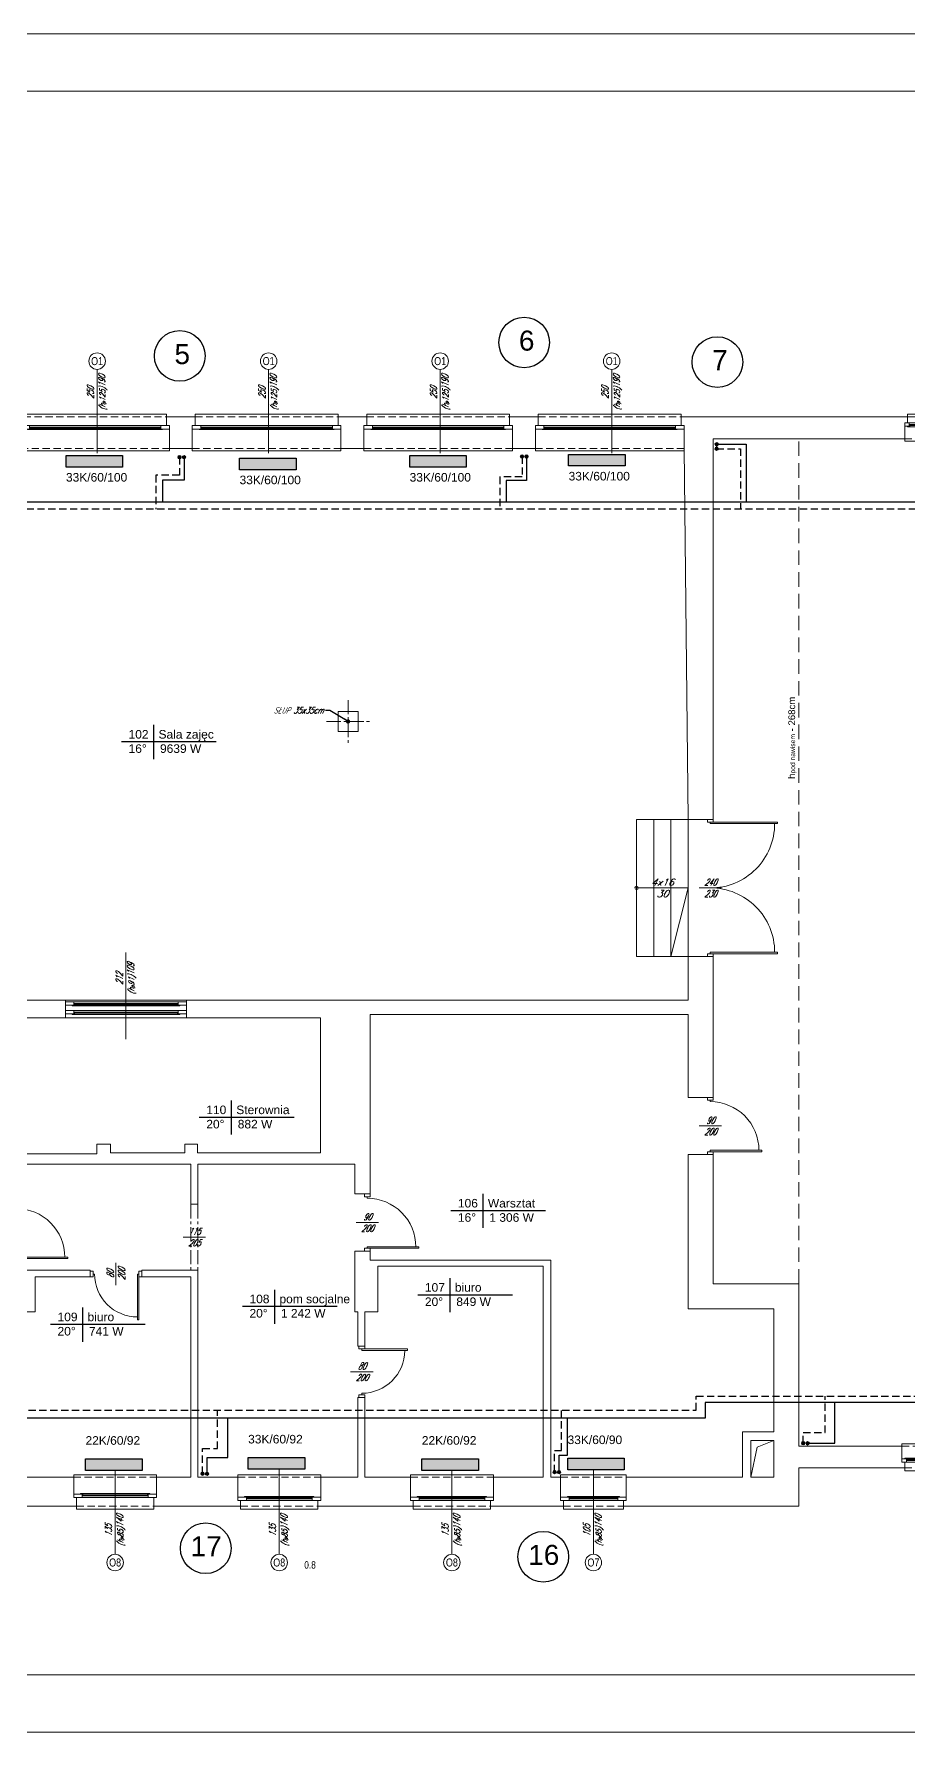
# Model space of a CAD drawing. Header units: centimetres. Extents: x 7465 to 14095, y 337 to 3307.
# Drawn here: x 9607 to 11136, y 337 to 3307 of the extents above; entities that cross this region are included whole.
import ezdxf

# ---------------------------------------------------------------- set-up
doc = ezdxf.new("R2010")
doc.units = ezdxf.units.CM
doc.header["$MEASUREMENT"] = 0
doc.linetypes.add('CENTER', pattern=[2, 1.25, -0.25, 0.25, -0.25])
doc.linetypes.add('DASHED', pattern=[19.05, 12.7, -6.35])
doc.layers.get('0').update_dxf_attribs({"color": 252, "lineweight": 5})
for name, color, linetype, lineweight in [('01_osie konstrukcyjne', 3, 'Continuous', 5), ('02_ściany', 253, 'Continuous', 15), ('03-01_okna', 253, 'Continuous', 9), ('03_drzwi', 253, 'Continuous', 9), ('04-2_nad', 251, 'DASHED', 5), ('05-03_opis', 253, 'Continuous', 5), ('06-2_nad', 252, 'CENTER', 5), ('07_przekrój', 254, 'Continuous', 15), ('[0.50]  grube', 253, 'Continuous', 13), ('[stand]  pomocnicze', 253, 'Continuous', 13), ('GRZEJNIKI NOWE', 7, 'Continuous', 25), ('inw03-02_schody', 253, 'Continuous', 5), ('OPISY DO CO', 7, 'Continuous', 25), ('OPISY GRZEJNIKÓW', 7, 'Continuous', 25), ('OPISY PIONOW', 7, 'Continuous', 25), ('Piony c.o.', 7, 'Continuous', 25), ('POZIOMY', 7, 'Continuous', 25)]:
    doc.layers.add(name, color=color, linetype=linetype, lineweight=lineweight)
doc.styles.add('ariel', font='arial.ttf', dxfattribs={"width": 0.8})
doc.styles.add('ariel_wym', font='simplex.shx', dxfattribs={"width": 0.65, "oblique": 25})
doc.dimstyles.new('ariel 50 wnętrze', dxfattribs={"dimscale": 0.75, "dimtxt": 15, "dimasz": 10, "dimexe": 10, "dimexo": 0, "dimgap": 5, "dimtad": 1, "dimdec": 1, "dimrnd": 0.5, "dimtxsty": 'ariel_wym', "dimblk": 'ARCHTICK', "dimcen": 2.5, "dimdle": 15, "dimazin": 0, "dimtfac": 1, "dimtdec": 1, "dimtix": 1, "dimtmove": 0, "dimatfit": 3, "dimldrblk": 'DOT', "dimfxl": 0, "dimarcsym": 0})

# ---------------------------------------------------------------- blocks, each defined once
blk = doc.blocks.new('okno 250')
at = {"linetype": 'Continuous', "lineweight": 0}
for p, q in [((5, 15), (5, 20)), ((5, 20), (255, 20)), ((245, 0), (15, 0)), ((255, 15), (255, 20)), ((15, -3), (245, -3)), ((16, -7), (16, -3)), ((16, -4.5), (244, -4.5)), ((16, -5), (244, -5)), ((244, -7), (244, -3)), ((0, -40), (0, -44)), ((0, -44), (260, -44)), ((260, -40), (260, -44))]:
    blk.add_line(p, q, dxfattribs=at)
at = {"linetype": 'DASHED'}
for p, q in [((5, 15), (255, 15)), ((0, -40), (260, -40))]:
    blk.add_line(p, q, dxfattribs=at)
at = {"linetype": 'Continuous', "lineweight": 0}
for points in [[(15, -6), (0, -6), (0, 0), (15, 0)], [(260, -6), (245, -6), (245, 0), (260, 0)]]:
    blk.add_lwpolyline(points, close=True, dxfattribs=at)
blk.add_lwpolyline([(12, -6), (12, -7), (248, -7), (248, -6)], dxfattribs=at)
at = {"layer": '05-03_opis', "lineweight": 0}
blk.add_line((133.5, -48.3), (133.5, 98.3), dxfattribs=at)
blk.add_circle((133.5, 112.7), 14.4, dxfattribs=at)
at = {"layer": '05-03_opis', "lineweight": 0, "insert": (133.5, 112.7), "char_height": 14, "width": 52.218, "attachment_point": 5, "style": 'ariel'}
blk.add_mtext('O1', dxfattribs=at)
at = {"layer": '05-03_opis', "lineweight": 0, "insert": (133.5, 57.6), "char_height": 12, "width": 52.218, "attachment_point": 5, "rotation": 90, "style": 'ariel_wym'}
blk.add_mtext('250\\P{\\H0.83333x;(h\\H0.6x;p\\H1.6667x;125)}190', dxfattribs=at)
blk = doc.blocks.new('okno 200')
at = {"linetype": 'Continuous', "lineweight": 0}
for p, q in [((-200, 0), (-200, 5)), ((-200, 5), (0, 5)), ((0, 0), (0, 5)), ((-3, -10), (-197, -10)), ((-197, -13), (-3, -13)), ((-196, -17), (-196, -13)), ((-196, -14.5), (-4, -14.5)), ((-196, -15), (-4, -15)), ((-4, -17), (-4, -13)), ((-205, -38), (-205, -42)), ((-205, -42), (5, -42)), ((5, -38), (5, -42))]:
    blk.add_line(p, q, dxfattribs=at)
at = {"linetype": 'DASHED'}
for p, q in [((-200, 0), (0, 0)), ((-205, -38), (5, -38))]:
    blk.add_line(p, q, dxfattribs=at)
at = {"linetype": 'Continuous', "lineweight": 0}
for points in [[(-197, -16), (-205, -16), (-205, -10), (-197, -10)], [(5, -16), (-3, -16), (-3, -10), (5, -10)]]:
    blk.add_lwpolyline(points, close=True, dxfattribs=at)
blk.add_lwpolyline([(-200, -16), (-200, -17), (0, -17), (0, -16)], dxfattribs=at)
blk = doc.blocks.new('*U2')
at = {"ltscale": 0.8}
blk.add_lwpolyline([(0.05, 0.45), (0.05, 0.5), (-0.05, 0.5), (-0.05, 0.45)], close=True, dxfattribs=at)
blk.add_lwpolyline([(0.85, -0.425, 0.414214), (0, 0.425), (0, 0.45)], format="xyb")
blk.add_lwpolyline([(0, -0.45), (0, -0.425), (0.9, -0.425), (0.9, -0.45), (0.05, -0.45), (-0.05, -0.45), (-0.05, -0.5), (0.05, -0.5), (0.05, -0.45)])
blk = doc.blocks.new('*U17')
blk.add_line((0, 0.375), (0, 0.4))
at = {"ltscale": 0.8}
blk.add_lwpolyline([(0.05, 0.4), (0.05, 0.45), (-0.05, 0.45), (-0.05, 0.4)], close=True, dxfattribs=at)
blk.add_lwpolyline([(0, -0.4), (0, -0.375), (0.8, -0.375), (0.8, -0.4), (0.05, -0.4), (-0.05, -0.4), (-0.05, -0.45), (0.05, -0.45), (0.05, -0.4)])
blk.add_arc((0, -0.375), 0.75, 0, 90)
blk = doc.blocks.new('*U18')
blk.add_line((0, -0.375), (0, -0.4))
blk.add_lwpolyline([(0, 0.4), (0, 0.375), (0.8, 0.375), (0.8, 0.4), (0.05, 0.4), (-0.05, 0.4), (-0.05, 0.45), (0.05, 0.45), (0.05, 0.4)])
at = {"ltscale": 0.8}
blk.add_lwpolyline([(0.05, -0.4), (0.05, -0.45), (-0.05, -0.45), (-0.05, -0.4)], close=True, dxfattribs=at)
blk.add_arc((0, 0.375), 0.75, 270, 360)
blk = doc.blocks.new('okno 200-2')
at = {"linetype": 'Continuous', "lineweight": 0}
for p, q in [((-210, 27), (0, 27)), ((-210, 23), (-210, 27)), ((-201, 2), (-201, -2)), ((-9, 2), (-9, -2)), ((0, 23), (0, 27)), ((-205, -15), (-205, -20)), ((-205, -20), (-5, -20)), ((-202, -2), (-8, -2)), ((-8, -5), (-202, -5)), ((-201, 0), (-9, 0)), ((-201, -0.5), (-9, -0.5)), ((-5, -15), (-5, -20))]:
    blk.add_line(p, q, dxfattribs=at)
at = {"linetype": 'DASHED'}
for p, q in [((-210, 23), (0, 23)), ((-205, -15), (-5, -15))]:
    blk.add_line(p, q, dxfattribs=at)
at = {"linetype": 'Continuous', "lineweight": 0}
for points in [[(-202, 1), (-210, 1), (-210, -5), (-202, -5)], [(0, 1), (-8, 1), (-8, -5), (0, -5)]]:
    blk.add_lwpolyline(points, close=True, dxfattribs=at)
blk.add_lwpolyline([(-205, 1), (-205, 2), (-5, 2), (-5, 1)], dxfattribs=at)
at = {"layer": '05-03_opis', "lineweight": 0}
blk.add_line((-105, 48.3), (-105, -98.3), dxfattribs=at)
blk.add_circle((-105, -112.7), 14.4, dxfattribs=at)
at = {"layer": '05-03_opis', "lineweight": 0, "insert": (-105, -57.6), "char_height": 12, "width": 57.447, "attachment_point": 5, "rotation": 90, "style": 'ariel_wym'}
blk.add_mtext('200\\P{\\H0.83333x;(h\\H0.6x;p\\H1.6667x;115)}250', dxfattribs=at)
at = {"layer": '05-03_opis', "lineweight": 0, "insert": (-105, -112.7), "char_height": 14, "width": 52.218, "attachment_point": 5, "style": 'ariel'}
blk.add_mtext('O6', dxfattribs=at)
blk = doc.blocks.new('_ArchTick')
at = {"color": 0, "linetype": 'ByBlock', "const_width": 0.15}
blk.add_lwpolyline([(-0.5, -0.5), (0.5, 0.5)], dxfattribs=at)
blk = doc.blocks.new('_Dot')
at = {"color": 0, "linetype": 'ByBlock', "lineweight": -2}
blk.add_line((-0.5, 0), (-1, 0), dxfattribs=at)
at = {"color": 0, "linetype": 'ByBlock', "const_width": 0.5}
blk.add_lwpolyline([(-0.25, 0, 1), (0.25, 0, 1)], format="xyb", close=True, dxfattribs=at)

msp = doc.modelspace()

# ---------------------------------------------------------------- hatches: boundary and pattern name
at = {"layer": '07_przekrój'}
h = msp.add_hatch(color=256, dxfattribs=at)
h.set_gradient(color1=(214, 41, 214), color2=(216, 49, 216), one_color=1, tint=0.52)
h.paths.add_polyline_path([(9663.1, 2569.5), (9761.9, 2569.5), (9761.9, 2549.2), (9663.1, 2549.2)])
h = msp.add_hatch(color=256, dxfattribs=at)
h.set_gradient(color1=(214, 41, 214), color2=(216, 49, 216), one_color=1, tint=0.52)
h.paths.add_polyline_path([(9966.6, 2565), (10065.5, 2565), (10065.5, 2544.7), (9966.6, 2544.7)])
h = msp.add_hatch(color=256, dxfattribs=at)
h.set_gradient(color1=(214, 41, 214), color2=(216, 49, 216), one_color=1, tint=0.52)
h.paths.add_polyline_path([(10264.2, 2569.5), (10363, 2569.5), (10363, 2549.2), (10264.2, 2549.2)])
h = msp.add_hatch(color=256, dxfattribs=at)
h.set_gradient(color1=(214, 41, 214), color2=(216, 49, 216), one_color=1, tint=0.52)
h.paths.add_polyline_path([(10542.1, 2571.5), (10641, 2571.5), (10641, 2551.2), (10542.1, 2551.2)])
h = msp.add_hatch(color=256, dxfattribs=at)
h.set_gradient(color1=(214, 41, 214), color2=(216, 49, 216), one_color=1, tint=0.52)
h.paths.add_polyline_path([(9697.2, 814.6), (9796.1, 814.6), (9796.1, 794.4), (9697.2, 794.4)])
h = msp.add_hatch(color=256, dxfattribs=at)
h.set_gradient(color1=(214, 41, 214), color2=(216, 49, 216), one_color=1, tint=0.52)
h.paths.add_polyline_path([(9981.6, 816.9), (10080.5, 816.9), (10080.5, 796.7), (9981.6, 796.7)])
h = msp.add_hatch(color=256, dxfattribs=at)
h.set_gradient(color1=(214, 41, 214), color2=(216, 49, 216), one_color=1, tint=0.52)
h.paths.add_polyline_path([(10285.4, 814.8), (10384.3, 814.8), (10384.3, 794.5), (10285.4, 794.5)])
h = msp.add_hatch(color=256, dxfattribs=at)
h.set_gradient(color1=(214, 41, 214), color2=(216, 49, 216), one_color=1, tint=0.52)
h.paths.add_polyline_path([(10540.4, 815.8), (10639.2, 815.8), (10639.2, 795.5), (10540.4, 795.5)])
at = {"layer": 'Piony c.o.', "lineweight": 20}
for color, points in [(5, [(10804, 2581.4, 1), (10797.8, 2581.4, 1)]), (256, [(10804.1, 2589.2, 1), (10798, 2589.2, 1)]), (5, [(9864.7, 2566.6, 1), (9858.6, 2566.6, 1)]), (256, [(9872.5, 2566.5, 1), (9866.4, 2566.5, 1)]), (5, [(10463.7, 2567.8, 1), (10457.6, 2567.8, 1)]), (256, [(10471.5, 2567.7, 1), (10465.4, 2567.7, 1)]), (5, [(10955.4, 842.1, 1), (10949.3, 842.1, 1)]), (256, [(10963.2, 841.9, 1), (10957.1, 841.9, 1)]), (5, [(9904.9, 788.7, 1), (9898.8, 788.7, 1)]), (256, [(9912.7, 788.6, 1), (9906.5, 788.6, 1)]), (5, [(10520.5, 791.6, 1), (10514.4, 791.6, 1)]), (256, [(10528.3, 791.5, 1), (10522.2, 791.5, 1)])]:
    msp.add_hatch(color=color, dxfattribs=at).paths.add_polyline_path(points)

# ---------------------------------------------------------------- linework, layer by layer
at = {"layer": '01_osie konstrukcyjne', "color": 0, "linetype": 'CENTER', "ltscale": 20}
for p, q in [((10156.3, 2141.9), (10156.3, 2066.9)), ((10118.8, 2104.4), (10193.8, 2104.4))]:
    msp.add_line(p, q, dxfattribs=at)
at = {"layer": '02_ściany', "color": 0}
for p, q in [((9838.9, 2636.9), (9888.9, 2636.9)), ((9838.9, 2636.9), (9838.9, 2621.9)), ((9838.9, 2621.9), (9843.9, 2621.9)), ((9838.9, 2621.9), (9843.9, 2621.9)), ((9838.9, 2621.9), (9843.9, 2621.9)), ((9843.9, 2621.9), (9843.9, 2581.9)), ((9883.9, 2621.9), (9888.9, 2621.9)), ((9883.9, 2621.9), (9883.9, 2581.9)), ((9888.9, 2636.9), (9888.9, 2621.9)), ((10138.9, 2636.9), (10188.9, 2636.9)), ((10138.9, 2636.9), (10138.9, 2621.9)), ((10138.9, 2621.9), (10143.9, 2621.9)), ((10138.9, 2621.9), (10143.9, 2621.9)), ((10138.9, 2621.9), (10143.9, 2621.9)), ((10143.9, 2621.9), (10143.9, 2581.9)), ((10183.9, 2621.9), (10188.9, 2621.9)), ((10183.9, 2621.9), (10183.9, 2581.9)), ((10188.9, 2636.9), (10188.9, 2621.9)), ((10438.9, 2636.9), (10488.9, 2636.9)), ((10438.9, 2636.9), (10438.9, 2621.9)), ((10438.9, 2621.9), (10443.9, 2621.9)), ((10438.9, 2621.9), (10443.9, 2621.9)), ((10438.9, 2621.9), (10443.9, 2621.9)), ((10443.9, 2621.9), (10443.9, 2581.9)), ((10483.9, 2621.9), (10488.9, 2621.9)), ((10483.9, 2621.9), (10483.9, 2581.9)), ((10488.9, 2636.9), (10488.9, 2621.9)), ((10738.9, 2636.9), (11134.9, 2636.9)), ((10738.9, 2636.9), (10738.9, 2621.9)), ((10738.9, 2621.9), (10743.9, 2621.9)), ((10738.9, 2621.9), (10743.9, 2621.9)), ((10738.9, 2621.9), (10743.9, 2621.9)), ((10743.9, 2581.9), (10743.9, 2621.9)), ((10794.9, 2598.9), (11129.9, 2598.9)), ((10794.9, 2598.9), (10794.9, 1933.2)), ((9843.9, 2581.9), (9883.9, 2581.9)), ((10143.9, 2581.9), (10183.9, 2581.9)), ((10443.9, 2581.9), (10483.9, 2581.9)), ((10743.9, 2581.9), (10750.9, 1933.2)), ((10750.9, 1933.2), (10794.9, 1933.2)), ((10750.9, 1693.2), (10750.9, 1616.9)), ((10750.9, 1693.2), (10794.9, 1693.2)), ((10794.9, 1693.2), (10794.9, 1446.9)), ((9498.9, 1616.9), (9661.9, 1616.9)), ((9661.9, 1616.9), (9661.9, 1585.9)), ((9873.9, 1616.9), (10750.9, 1616.9)), ((9873.9, 1616.9), (9873.9, 1585.9)), ((9586.9, 1585.9), (9661.9, 1585.9)), ((9873.9, 1585.9), (10107.9, 1585.9)), ((10107.9, 1585.9), (10107.9, 1349.9)), ((10194.9, 1591.9), (10750.9, 1591.9)), ((10194.9, 1591.9), (10194.9, 1277.9)), ((10750.9, 1591.9), (10750.9, 1446.9)), ((10750.9, 1446.9), (10794.9, 1446.9)), ((9586.9, 1347.9), (9716.9, 1347.9)), ((9716.9, 1364.9), (9716.9, 1347.9)), ((9716.9, 1364.9), (9740.9, 1364.9)), ((9740.9, 1364.9), (9740.9, 1349.9)), ((9740.9, 1349.9), (9870.9, 1349.9)), ((9870.9, 1364.9), (9870.9, 1349.9)), ((9870.9, 1364.9), (9892.9, 1364.9)), ((9892.9, 1364.9), (9892.9, 1349.9)), ((9892.9, 1349.9), (10107.9, 1349.9)), ((10750.9, 1346.9), (10750.9, 1076.9)), ((10750.9, 1346.9), (10794.9, 1346.9)), ((10794.9, 1346.9), (10794.9, 1120.9)), ((9580.9, 1329.9), (9881.4, 1329.9)), ((9881.4, 1259.9), (9881.4, 1329.9)), ((9893.4, 1329.9), (10168.4, 1329.9)), ((9893.4, 1259.9), (9893.4, 1329.9)), ((10168.4, 1277.9), (10168.4, 1329.9)), ((10168.4, 1277.9), (10194.9, 1277.9)), ((9881.4, 1259.9), (9893.4, 1259.9)), ((10168.4, 1177.9), (10168.4, 1071.9)), ((10168.4, 1177.9), (10194.9, 1177.9)), ((10194.9, 1177.9), (10194.9, 1161.9)), ((10194.9, 1161.9), (10510.9, 1161.9)), ((10510.9, 1161.9), (10510.9, 782.9)), ((9705.4, 1144.9), (9580.9, 1144.9)), ((9608.9, 1071.9), (9608.9, 1132.9)), ((9705.4, 1132.9), (9608.9, 1132.9)), ((9705.4, 1144.9), (9705.4, 1132.9)), ((9795.4, 1144.9), (9795.4, 1132.9)), ((9893.4, 1144.9), (9795.4, 1144.9)), ((9881.4, 1132.9), (9795.4, 1132.9)), ((9881.4, 1132.9), (9881.4, 782.9)), ((9893.4, 1144.9), (9893.4, 782.9)), ((10208.4, 1071.9), (10208.4, 1151.9)), ((10208.4, 1151.9), (10497.4, 1151.9)), ((10497.4, 1151.9), (10497.4, 782.9)), ((10944.9, 1120.9), (10794.9, 1120.9)), ((10944.9, 1120.9), (10944.9, 836.9)), ((9580.9, 1071.9), (9608.9, 1071.9)), ((10168.4, 1071.9), (10173.4, 1071.9)), ((10173.4, 1071.9), (10173.4, 1011.9)), ((10185.4, 1071.9), (10185.4, 1011.9)), ((10185.4, 1071.9), (10208.4, 1071.9)), ((10900.9, 1076.9), (10750.9, 1076.9)), ((10900.9, 1076.9), (10900.9, 861.9)), ((10173.4, 1011.9), (10185.4, 1011.9)), ((10173.4, 921.9), (10173.4, 782.9)), ((10173.4, 921.9), (10185.4, 921.9)), ((10185.4, 921.9), (10185.4, 782.9)), ((10845.9, 861.9), (10900.9, 861.9)), ((10845.9, 861.9), (10845.9, 782.9)), ((10860.9, 846.9), (10900.9, 846.9)), ((10860.9, 846.9), (10860.9, 782.9)), ((10900.9, 846.9), (10900.9, 782.9)), ((10944.9, 836.9), (11124.9, 836.9)), ((11124.9, 836.9), (11124.9, 808.9)), ((11129.9, 808.9), (11124.9, 808.9)), ((11129.9, 798.9), (11129.9, 808.9)), ((9580.9, 782.9), (9676.4, 782.9)), ((9676.4, 782.9), (9676.4, 746.9)), ((9881.4, 782.9), (9821.4, 782.9)), ((9821.4, 782.9), (9821.4, 746.9)), ((9963.4, 782.9), (9893.4, 782.9)), ((9963.4, 782.9), (9963.4, 741.9)), ((10108.4, 782.9), (10173.4, 782.9)), ((10108.4, 782.9), (10108.4, 741.9)), ((10185.4, 782.9), (10265.4, 782.9)), ((10265.4, 782.9), (10265.4, 741.9)), ((10410.4, 782.9), (10497.4, 782.9)), ((10410.4, 782.9), (10410.4, 741.9)), ((10510.9, 782.9), (10527.9, 782.9)), ((10527.9, 782.9), (10527.9, 741.9)), ((10642.9, 782.9), (10845.9, 782.9)), ((10642.9, 782.9), (10642.9, 741.9)), ((10860.9, 782.9), (10900.9, 782.9)), ((10944.9, 798.9), (11129.9, 798.9)), ((10944.9, 798.9), (10944.9, 731.9)), ((9676.4, 746.9), (9681.4, 746.9)), ((9681.4, 746.9), (9681.4, 731.9)), ((9816.4, 746.9), (9821.4, 746.9)), ((9816.4, 746.9), (9816.4, 731.9)), ((9489.9, 731.9), (9681.4, 731.9)), ((9816.4, 731.9), (9968.4, 731.9)), ((9963.4, 741.9), (9968.4, 741.9)), ((9968.4, 741.9), (9968.4, 731.9)), ((10103.4, 741.9), (10108.4, 741.9)), ((10103.4, 741.9), (10103.4, 731.9)), ((10103.4, 731.9), (10273.9, 731.9)), ((10265.4, 741.9), (10270.4, 741.9)), ((10270.4, 741.9), (10270.4, 731.9)), ((10405.4, 741.9), (10410.4, 741.9)), ((10405.4, 741.9), (10405.4, 731.9)), ((10405.4, 731.9), (10532.9, 731.9)), ((10527.9, 741.9), (10532.9, 741.9)), ((10532.9, 741.9), (10532.9, 731.9)), ((10637.9, 741.9), (10642.9, 741.9)), ((10637.9, 741.9), (10637.9, 731.9)), ((10637.9, 731.9), (10944.9, 731.9))]:
    msp.add_line(p, q, dxfattribs=at)
msp.add_lwpolyline([(11134.9, 2636.9), (11134.9, 2626.9), (11129.9, 2626.9), (11129.9, 2598.9)], dxfattribs=at)
msp.add_lwpolyline([(10138.8, 2086.9), (10173.8, 2086.9), (10173.8, 2121.9), (10138.8, 2121.9)], close=True, dxfattribs=at)
at = {"layer": '03-01_okna', "color": 0, "linetype": 'Continuous', "lineweight": 0}
for p, q in [((9661.9, 1616.9), (9873.9, 1616.9)), ((9858.9, 1613.9), (9676.9, 1613.9)), ((9676.9, 1610.9), (9858.9, 1610.9)), ((9677.9, 1606.9), (9677.9, 1610.9)), ((9677.9, 1609.4), (9857.9, 1609.4)), ((9677.9, 1608.9), (9857.9, 1608.9)), ((9857.9, 1606.9), (9857.9, 1610.9)), ((9661.9, 1585.9), (9873.9, 1585.9)), ((9858.9, 1598.9), (9676.9, 1598.9)), ((9676.9, 1595.9), (9858.9, 1595.9)), ((9677.9, 1591.9), (9677.9, 1595.9)), ((9677.9, 1594.4), (9857.9, 1594.4)), ((9677.9, 1593.9), (9857.9, 1593.9)), ((9857.9, 1591.9), (9857.9, 1595.9)), ((9676.4, 786.9), (9821.4, 786.9)), ((9676.4, 782.9), (9676.4, 786.9)), ((9821.4, 782.9), (9821.4, 786.9)), ((9963.4, 786.9), (10108.4, 786.9)), ((9963.4, 782.9), (9963.4, 786.9)), ((10108.4, 782.9), (10108.4, 786.9)), ((10265.4, 786.9), (10410.4, 786.9)), ((10265.4, 782.9), (10265.4, 786.9)), ((10410.4, 782.9), (10410.4, 786.9)), ((10527.9, 786.9), (10642.9, 786.9)), ((10527.9, 782.9), (10527.9, 786.9)), ((10642.9, 782.9), (10642.9, 786.9)), ((9691.4, 749.9), (9806.4, 749.9)), ((9806.4, 746.9), (9691.4, 746.9)), ((9692.4, 753.9), (9692.4, 749.9)), ((9692.4, 751.9), (9805.4, 751.9)), ((9692.4, 751.4), (9805.4, 751.4)), ((9805.4, 753.9), (9805.4, 749.9)), ((9978.4, 744.9), (10093.4, 744.9)), ((9979.4, 748.9), (9979.4, 744.9)), ((9979.4, 746.9), (10092.4, 746.9)), ((9979.4, 746.4), (10092.4, 746.4)), ((10092.4, 748.9), (10092.4, 744.9)), ((10280.4, 744.9), (10395.4, 744.9)), ((10281.4, 748.9), (10281.4, 744.9)), ((10281.4, 746.9), (10394.4, 746.9)), ((10281.4, 746.4), (10394.4, 746.4)), ((10394.4, 748.9), (10394.4, 744.9)), ((10542.9, 744.9), (10627.9, 744.9)), ((10543.9, 748.9), (10543.9, 744.9)), ((10543.9, 746.9), (10626.9, 746.9)), ((10543.9, 746.4), (10626.9, 746.4)), ((10626.9, 748.9), (10626.9, 744.9)), ((9681.4, 731.9), (9681.4, 726.9)), ((9681.4, 726.9), (9816.4, 726.9)), ((9816.4, 731.9), (9816.4, 726.9)), ((9968.4, 731.9), (9968.4, 726.9)), ((9968.4, 726.9), (10103.4, 726.9)), ((10093.4, 741.9), (9978.4, 741.9)), ((10103.4, 731.9), (10103.4, 726.9)), ((10270.4, 731.9), (10270.4, 726.9)), ((10270.4, 726.9), (10405.4, 726.9)), ((10395.4, 741.9), (10280.4, 741.9)), ((10405.4, 731.9), (10405.4, 726.9)), ((10532.9, 731.9), (10532.9, 726.9)), ((10532.9, 726.9), (10637.9, 726.9)), ((10627.9, 741.9), (10542.9, 741.9)), ((10637.9, 731.9), (10637.9, 726.9))]:
    msp.add_line(p, q, dxfattribs=at)
at = {"layer": '03-01_okna', "color": 0, "linetype": 'DASHED'}
for p, q in [((9676.4, 782.9), (9821.4, 782.9)), ((9963.4, 782.9), (10108.4, 782.9)), ((10265.4, 782.9), (10410.4, 782.9)), ((10527.9, 782.9), (10642.9, 782.9)), ((9681.4, 731.9), (9816.4, 731.9)), ((9968.4, 731.9), (10103.4, 731.9)), ((10270.4, 731.9), (10405.4, 731.9)), ((10532.9, 731.9), (10637.9, 731.9))]:
    msp.add_line(p, q, dxfattribs=at)
at = {"layer": '03-01_okna', "color": 0, "linetype": 'Continuous', "lineweight": 0}
for points in [[(9676.9, 1607.9), (9661.9, 1607.9), (9661.9, 1613.9), (9676.9, 1613.9)], [(9873.9, 1607.9), (9858.9, 1607.9), (9858.9, 1613.9), (9873.9, 1613.9)], [(9676.9, 1592.9), (9661.9, 1592.9), (9661.9, 1598.9), (9676.9, 1598.9)], [(9873.9, 1592.9), (9858.9, 1592.9), (9858.9, 1598.9), (9873.9, 1598.9)], [(9691.4, 752.9), (9676.4, 752.9), (9676.4, 746.9), (9691.4, 746.9)], [(9821.4, 752.9), (9806.4, 752.9), (9806.4, 746.9), (9821.4, 746.9)], [(9978.4, 747.9), (9963.4, 747.9), (9963.4, 741.9), (9978.4, 741.9)], [(10108.4, 747.9), (10093.4, 747.9), (10093.4, 741.9), (10108.4, 741.9)], [(10280.4, 747.9), (10265.4, 747.9), (10265.4, 741.9), (10280.4, 741.9)], [(10410.4, 747.9), (10395.4, 747.9), (10395.4, 741.9), (10410.4, 741.9)], [(10542.9, 747.9), (10527.9, 747.9), (10527.9, 741.9), (10542.9, 741.9)], [(10642.9, 747.9), (10627.9, 747.9), (10627.9, 741.9), (10642.9, 741.9)]]:
    msp.add_lwpolyline(points, close=True, dxfattribs=at)
for points in [[(9673.9, 1607.9), (9673.9, 1606.9), (9861.9, 1606.9), (9861.9, 1607.9)], [(9673.9, 1592.9), (9673.9, 1591.9), (9861.9, 1591.9), (9861.9, 1592.9)], [(9688.4, 752.9), (9688.4, 753.9), (9809.4, 753.9), (9809.4, 752.9)], [(9975.4, 747.9), (9975.4, 748.9), (10096.4, 748.9), (10096.4, 747.9)], [(10277.4, 747.9), (10277.4, 748.9), (10398.4, 748.9), (10398.4, 747.9)], [(10539.9, 747.9), (10539.9, 748.9), (10630.9, 748.9), (10630.9, 747.9)]]:
    msp.add_lwpolyline(points, dxfattribs=at)
at = {"layer": '03_drzwi', "color": 0}
for points in [[(10789.9, 1928.2), (10789.9, 1925.7), (10907.4, 1925.9), (10907.4, 1928.4), (10794.9, 1928.2), (10784.9, 1928.2), (10784.9, 1933.2), (10794.9, 1933.2), (10794.9, 1928.2)], [(10789.9, 1698.2), (10789.9, 1700.7), (10907.4, 1700.7), (10907.4, 1698.2), (10794.9, 1698.2), (10784.9, 1698.2), (10784.9, 1693.2), (10794.9, 1693.2), (10794.9, 1698.2)]]:
    msp.add_lwpolyline(points, dxfattribs=at)
for centre, start, end in [((10789.9, 1925.7), 269.9853, 0.0704), ((10789.9, 1700.8), 359.9296, 90.0147)]:
    msp.add_arc(centre, 112.5, start, end, dxfattribs=at)
at = {"layer": '04-2_nad', "color": 0, "ltscale": 2}
msp.add_line((10944.9, 1120.9), (10944.9, 2598.9), dxfattribs=at)
at = {"layer": '05-03_opis', "color": 0, "lineweight": 0}
for p, q in [((10770.3, 1813.2), (10809.6, 1813.2)), ((9767.9, 1548.6), (9767.9, 1700.1)), ((10809.6, 1396.9), (10770.3, 1396.9)), ((10209.6, 1227.9), (10170.3, 1227.9)), ((9907.1, 1202.4), (9867.8, 1202.4)), ((9750.4, 1118.3), (9750.4, 1157.6)), ((10200.1, 966.9), (10160.8, 966.9)), ((9748.9, 795.3), (9748.9, 648.6)), ((10035.9, 795.3), (10035.9, 647.7)), ((10337.9, 795.3), (10337.9, 647.7)), ((10585.4, 795.3), (10585.4, 648.6))]:
    msp.add_line(p, q, dxfattribs=at)
at = {"layer": '05-03_opis', "color": 0}
for p, q in [((10860.9, 782.9), (10871.7, 834.9)), ((10871.7, 834.9), (10900.9, 846.9))]:
    msp.add_line(p, q, dxfattribs=at)
at = {"layer": '05-03_opis', "color": 0, "lineweight": 0}
for centre in [(9748.9, 633.3), (10035.9, 633.3), (10337.9, 633.3), (10585.4, 633.3)]:
    msp.add_circle(centre, 14.4, dxfattribs=at)
at = {"layer": '06-2_nad', "color": 0, "ltscale": 20}
for p, q in [((9881.4, 1259.9), (9881.4, 1144.9)), ((9893.4, 1259.9), (9893.4, 1144.9))]:
    msp.add_line(p, q, dxfattribs=at)
at = {"layer": '[0.50]  grube', "color": 0}
for p, q in [((13995.2, 3206.8), (7735.3, 3206.8)), ((7735.3, 436.8), (13995.2, 436.8))]:
    msp.add_line(p, q, dxfattribs=at)
at = {"layer": '[stand]  pomocnicze', "color": 0}
for p, q in [((14095.2, 3306.8), (7464.7, 3306.8)), ((14095.2, 336.8), (7464.7, 336.8))]:
    msp.add_line(p, q, dxfattribs=at)
at = {"layer": 'GRZEJNIKI NOWE'}
for points in [[(9663.1, 2569.5), (9761.9, 2569.5), (9761.9, 2549.2), (9663.1, 2549.2)], [(9966.6, 2565), (10065.5, 2565), (10065.5, 2544.7), (9966.6, 2544.7)], [(10264.2, 2569.5), (10363, 2569.5), (10363, 2549.2), (10264.2, 2549.2)], [(10542.1, 2571.5), (10641, 2571.5), (10641, 2551.2), (10542.1, 2551.2)], [(9697.2, 814.6), (9796.1, 814.6), (9796.1, 794.4), (9697.2, 794.4)], [(9981.6, 816.9), (10080.5, 816.9), (10080.5, 796.7), (9981.6, 796.7)], [(10285.4, 814.8), (10384.3, 814.8), (10384.3, 794.5), (10285.4, 794.5)], [(10540.4, 815.8), (10639.2, 815.8), (10639.2, 795.5), (10540.4, 795.5)]]:
    msp.add_lwpolyline(points, close=True, dxfattribs=at)
at = {"layer": 'inw03-02_schody', "color": 0}
for p, q in [((10660.9, 1933.2), (10660.9, 1693.2)), ((10750.9, 1933.2), (10660.9, 1933.2)), ((10690.9, 1933.2), (10690.9, 1693.2)), ((10720.9, 1933.2), (10720.9, 1693.2)), ((10750.9, 1933.2), (10750.9, 1693.2)), ((10660.9, 1813.2), (10750.9, 1813.2)), ((10750.9, 1813.2), (10720.9, 1693.2)), ((10750.9, 1693.2), (10660.9, 1693.2))]:
    msp.add_line(p, q, dxfattribs=at)
msp.add_circle((10660.9, 1813.2), 3, dxfattribs=at)
at = {"layer": 'OPISY DO CO', "color": 7}
for p, q in [((9816.1, 2098.2), (9816.1, 2038.6)), ((9760.1, 2069.2), (9925.8, 2069.2)), ((9952, 1441.3), (9952, 1381.7)), ((9896.1, 1412.3), (10061.8, 1412.3)), ((10392.1, 1278.1), (10392.1, 1218.5)), ((10336.1, 1249.1), (10501.8, 1249.1)), ((10334.3, 1130.7), (10334.3, 1071.1)), ((10027.5, 1110.5), (10027.5, 1050.9)), ((10278.4, 1101.7), (10444.1, 1101.7)), ((9691.8, 1079.1), (9691.8, 1019.5)), ((9971.6, 1081.5), (10137.3, 1081.5)), ((9635.9, 1050.1), (9801.6, 1050.1))]:
    msp.add_line(p, q, dxfattribs=at)
at = {"layer": 'OPISY PIONOW'}
for centre in [(10464.3, 2767.2), (9862, 2743.6), (10802.2, 2733), (9907.3, 658.3), (10497.8, 643.4)]:
    msp.add_circle(centre, 44.3, dxfattribs=at)
at = {"layer": 'Piony c.o.', "color": 5, "lineweight": 20}
for centre in [(10800.9, 2581.4), (9861.6, 2566.6), (10460.6, 2567.8), (10952.3, 842.1), (9901.8, 788.7), (10517.5, 791.6)]:
    msp.add_circle(centre, 3.06, dxfattribs=at)
at = {"layer": 'Piony c.o.', "lineweight": 20}
for centre in [(10801, 2589.2), (9869.4, 2566.5), (10468.4, 2567.7), (10960.1, 841.9), (9909.6, 788.6), (10525.3, 791.5)]:
    msp.add_circle(centre, 3.06, dxfattribs=at)
at = {"layer": 'POZIOMY'}
for p, q in [((10801, 2589.2), (10852.4, 2589.2)), ((10852.4, 2589.2), (10852.4, 2488.8)), ((9869.4, 2566.5), (9869.4, 2526.3)), ((10468.4, 2567.7), (10468.4, 2525.7)), ((9869.4, 2526.3), (9831.6, 2526.3)), ((9831.6, 2526.3), (9831.6, 2488.8)), ((10468.4, 2525.7), (10433, 2525.7)), ((10433, 2525.7), (10433, 2488.8)), ((8462.1, 2488.8), (12568.7, 2488.8)), ((12290.3, 913.4), (10780.6, 913.4)), ((10780.6, 913.4), (10780.6, 886)), ((11007.7, 841.9), (11007.7, 913.4)), ((10780.6, 886), (8877.7, 886)), ((9946.3, 817.1), (9946.3, 886)), ((10539.8, 821), (10539.8, 886)), ((10960.1, 841.9), (11007.7, 841.9)), ((9909.6, 788.6), (9909.6, 817.1)), ((9909.6, 817.1), (9946.3, 817.1)), ((10525.3, 791.5), (10525.3, 821)), ((10525.3, 821), (10539.8, 821))]:
    msp.add_line(p, q, dxfattribs=at)
at = {"layer": 'POZIOMY', "linetype": 'DASHED'}
for p, q in [((9861.6, 2566.6), (9861.6, 2535.3)), ((10460.6, 2567.8), (10460.6, 2532)), ((10800.9, 2581.4), (10842.7, 2581.4)), ((10842.7, 2581.4), (10842.7, 2475.5)), ((9861.6, 2535.3), (9820, 2535.3)), ((9820, 2535.3), (9820, 2475.5)), ((10460.6, 2532), (10421.7, 2532)), ((10421.7, 2532), (10421.7, 2475.5)), ((12559.3, 2475.5), (8477, 2475.5)), ((10765.1, 899.7), (10765.1, 924.5)), ((10765.1, 924.5), (12280.9, 924.5)), ((10990.6, 860.5), (10990.6, 924.5)), ((8892.4, 899.7), (10765.1, 899.7)), ((9928.2, 832.6), (9928.2, 899.7)), ((10529.7, 829.5), (10529.7, 899.7)), ((9901.8, 788.7), (9901.8, 832.6)), ((9901.8, 832.6), (9928.2, 832.6)), ((10952.3, 842.1), (10952.3, 860.5)), ((10952.3, 860.5), (10990.6, 860.5)), ((10517.5, 791.6), (10517.5, 829.5)), ((10517.5, 829.5), (10529.7, 829.5))]:
    msp.add_line(p, q, dxfattribs=at)

# ---------------------------------------------------------------- block references
at = {"layer": '03-01_okna', "color": 0}
for name, p in [('okno 250', (9583.9, 2621.9)), ('okno 250', (9883.9, 2621.9)), ('okno 250', (10183.9, 2621.9)), ('okno 250', (10483.9, 2621.9)), ('okno 200', (11334.9, 2636.9)), ('okno 200-2', (11334.9, 813.9))]:
    msp.add_blockref(name, p, dxfattribs=at)
at = {"layer": '03_drzwi', "color": 0, "xscale": 99.99999999997635, "yscale": 99.99999999997681, "zscale": 99.99999999997684}
for p in [(10789.9, 1396.9), (10189.9, 1227.9), (9575.9, 1209.9)]:
    msp.add_blockref('*U2', p, dxfattribs=at)
at = {"layer": '03_drzwi', "color": 0, "yscale": 99.99999999997317, "zscale": 99.99999999997301}
for name, p, xscale, rotation in [('*U18', (9750.4, 1137.9), 99.99999999997317, 270.0000000000005), ('*U17', (10180.4, 966.9), -99.99999999997272, 179.9999999999993)]:
    msp.add_blockref(name, p, dxfattribs=dict(at, xscale=xscale, rotation=rotation))

# ---------------------------------------------------------------- texts
at = {"layer": '05-03_opis', "color": 0, "insert": (10933.5, 1999.3), "char_height": 12, "width": 224.2, "attachment_point": 4, "rotation": 90, "style": 'ariel'}
msp.add_mtext('{\\W1; h\\H0.7x;pod nawisem\\H1.429x; - 268cm}', dxfattribs=at)
at = {"layer": '05-03_opis', "color": 0, "insert": (10113.3, 2123.8), "char_height": 11.25, "attachment_point": 6, "style": 'ariel_wym'}
msp.add_mtext('SŁUP 35x35cm', dxfattribs=at)
at = {"layer": '05-03_opis', "color": 0, "lineweight": 0, "attachment_point": 5}
for s, insert, char_height, width, style in [('{\\W1;4x16\\P30}', (10705.9, 1813.2), 12, 55, 'ariel_wym'), ('240\\P230', (10790, 1813.2), 12, 57.447, 'ariel_wym'), ('90\\P200', (10789.9, 1396.9), 12, 57.447, 'ariel_wym'), ('115\\P205', (9887.4, 1202.4), 12, 57.447, 'ariel_wym'), ('90\\P200', (10189.9, 1227.9), 12, 57.447, 'ariel_wym'), ('80\\P200', (10180.4, 966.9), 12, 57.447, 'ariel_wym'), ('O8', (9748.9, 633.3), 14, 52.218, 'ariel'), ('O8', (10035.9, 633.3), 14, 52.218, 'ariel'), ('O8', (10337.9, 633.3), 14, 52.218, 'ariel'), ('O7', (10585.4, 633.3), 14, 52.218, 'ariel')]:
    msp.add_mtext(s, dxfattribs=dict(at, insert=insert, char_height=char_height, width=width, style=style))
at = {"layer": '05-03_opis', "color": 0, "lineweight": 0, "char_height": 12, "width": 57.447, "attachment_point": 5, "rotation": 90, "style": 'ariel_wym'}
for s, insert in [('212\\P{\\H0.83333x;(h\\H0.6x;p\\H1.6667x;91)}109', (9767.9, 1654.5)), ('80\\P200', (9750.4, 1137.9)), ('135 \\P{\\H0.83333x;(h\\H0.6x;p\\H1.6667x;85)}140', (9748.9, 689.3)), ('135 \\P{\\H0.83333x;(h\\H0.6x;p\\H1.6667x;85)}140', (10035.9, 689.3)), ('135 \\P{\\H0.83333x;(h\\H0.6x;p\\H1.6667x;85)}140', (10337.9, 689.3)), ('105 \\P{\\H0.83333x;(h\\H0.6x;p\\H1.6667x;85)}140', (10585.4, 689.3))]:
    msp.add_mtext(s, dxfattribs=dict(at, insert=insert))
at = {"layer": '05-03_opis', "color": 0, "insert": (10087.8, 629.1), "char_height": 13.01, "width": 60.507, "attachment_point": 5, "style": 'ariel'}
msp.add_mtext(' 0.8', dxfattribs=at)
at = {"layer": 'OPISY DO CO', "color": 7, "char_height": 15, "width": 270.998, "attachment_point": 1}
for s, insert in [('{\\fArial|b0|i0|c238|p34;102   Sala zajęc\\P16°    9639 W}', (9772.4, 2089.4)), ('{\\fArial|b0|i0|c238|p34;110   Sterownia\\P20°    882 W}', (9908.4, 1432.6)), ('{\\fArial|b0|i0|c238|p34;106   Warsztat\\P16°    1 306 W}', (10348.4, 1269.3)), ('{\\fArial|b0|i0|c238|p34;108   pom socjalne\\P20°    1 242 W}', (9983.9, 1101.8)), ('{\\fArial|b0|i0|c238|p34;107   biuro\\P20°    849 W}', (10290.7, 1122)), ('{\\fArial|b0|i0|c238|p34;109   biuro\\P20°    741 W}', (9648.2, 1070.4))]:
    msp.add_mtext(s, dxfattribs=dict(at, insert=insert))
at = {"layer": 'OPISY GRZEJNIKÓW', "char_height": 15, "width": 101.714, "attachment_point": 1}
for s, insert in [('{\\fArial|b0|i0|c238|p34;33K/60/100}', (9662.9, 2538.9)), ('{\\fArial|b0|i0|c238|p34;33K/60/100}', (9966.5, 2534.3)), ('{\\fArial|b0|i0|c238|p34;33K/60/100}', (10264, 2538.9)), ('{\\fArial|b0|i0|c238|p34;33K/60/100}', (10542, 2540.9)), ('{\\fArial|b0|i0|c238|p34;22K/60/92}', (9697.1, 854.3)), ('{\\fArial|b0|i0|c238|p34;33K/60/92}', (9981.5, 856.6)), ('{\\fArial|b0|i0|c238|p34;22K/60/92}', (10285.3, 854.4)), ('{\\fArial|b0|i0|c238|p34;33K/60/90}', (10540.2, 855.5))]:
    msp.add_mtext(s, dxfattribs=dict(at, insert=insert))
at = {"layer": 'OPISY PIONOW', "char_height": 35, "width": 106.558, "attachment_point": 1}
for s, insert in [('{\\fArial|b0|i0|c238|p34;5}', (9852.7, 2764.4)), ('{\\fArial|b0|i0|c238|p34;6}', (10455.1, 2788)), ('{\\fArial|b0|i0|c238|p34;7}', (10793, 2753.8)), ('{\\fArial|b0|i0|c238|p34;17}', (9880.9, 679.2)), ('{\\fArial|b0|i0|c238|p34;16}', (10471.4, 664.2))]:
    msp.add_mtext(s, dxfattribs=dict(at, insert=insert))

# ---------------------------------------------------------------- leaders
at = {"layer": '05-03_opis', "color": 0, "annotation_type": 0, "has_hookline": 1, "hookline_direction": 1, "text_width": 84.3}
msp.add_leader([(10156.3, 2104.4), (10124.6, 2123.8), (10117.1, 2123.8)], dimstyle='ariel 50 wnętrze', override={"dimgap": 5, "dimtad": 0}, dxfattribs=at)

doc.saveas('drawing.dxf')
